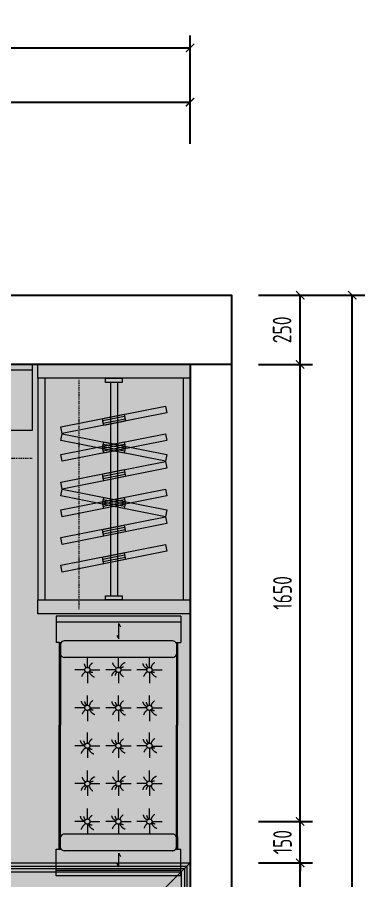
# Model space of a CAD drawing. Header units: millimetres. Extents: x 3162 to 221128, y -144913 to 11496.
# Drawn here: x 21210 to 22466, y -136544 to -133426 of the extents above; entities that cross this region are included whole.
import ezdxf

# ---------------------------------------------------------------- set-up
doc = ezdxf.new("R2010")
doc.units = ezdxf.units.MM
doc.header["$LTSCALE"] = 10
for name, pattern in [('DASH', [8.89, 6.35, -2.54]), ('DASHDOT2', [12.7, 6.35, -3.175, 0, -3.175]), ('HIDDEN', [9.525, 6.35, -3.175])]:
    doc.linetypes.add(name, pattern=pattern)
doc.layers.get('Defpoints').update_dxf_attribs({"color": 250})
for name, color, linetype, lineweight in [('FC-Dimensions', 44, 'Continuous', 0), ('FC-Material【地坪分割线】', 138, 'Continuous', 0), ('FF-【活动成品家具】', 51, 'Continuous', 0), ('RC-Lamplight【灯带】', 205, 'DASHDOT2', 0), ('RC-Modelling【天花造型】', 30, 'Continuous', 0)]:
    doc.layers.add(name, color=color, linetype=linetype, lineweight=lineweight)
doc.layers.add('WALL', color=7, linetype='Continuous')
doc.layers.add('WALL_NEW【新建墙体】', color=4, linetype='Continuous')
doc.styles.add('尺寸标注', font='ARCHS.SHX', dxfattribs={"width": 0.8})
doc.dimstyles.new('海龙1：30', dxfattribs={"dimscale": 30, "dimtxt": 2.25, "dimasz": 1, "dimexe": 1.5, "dimexo": 1, "dimgap": 1, "dimtad": 1, "dimdec": 0, "dimrnd": 5, "dimdsep": 46, "dimtxsty": '尺寸标注', "dimblk": 'ARCHTICK', "dimblk1": 'ARCHTICK', "dimblk2": 'ARCHTICK', "dimcen": 1, "dimclrd": 44, "dimclre": 44, "dimclrt": 2, "dimadec": 0, "dimazin": 0, "dimtfac": 1, "dimtdec": 0, "dimtix": 1, "dimtmove": 2, "dimatfit": 3, "dimldrblk": 'hl_arrow2', "dimfxl": 5, "dimfxlon": 1, "dimarcsym": 0})

# ---------------------------------------------------------------- blocks, each defined once
blk = doc.blocks.new('_ArchTick')
at = {"color": 2, "linetype": 'ByBlock', "const_width": 0.15}
blk.add_lwpolyline([(-0.5, -0.5), (0.5, 0.5)], dxfattribs=at)
blk = doc.blocks.new('*D1487')
at = {"layer": 'Defpoints', "color": 0, "transparency": 16777216}
for p in [(21834.5, -133732.7), (19794.5, -133912.7), (21834.5, -133912.7)]:
    blk.add_point(p, dxfattribs=at)
at = {"layer": 'FC-Dimensions', "color": 44, "lineweight": -2, "transparency": 16777216}
for p, q in [((19794.5, -133882.7), (19794.5, -133687.7)), ((21834.5, -133882.7), (21834.5, -133687.7)), ((19794.5, -133732.7), (21834.5, -133732.7))]:
    blk.add_line(p, q, dxfattribs=at)
at = {"layer": 'FC-Dimensions', "color": 44, "lineweight": -2, "transparency": 16777216, "xscale": 30, "yscale": 30, "zscale": 30, "rotation": 180}
blk.add_blockref('_ArchTick', (19794.5, -133732.7), dxfattribs=at)
at = {"layer": 'FC-Dimensions', "color": 44, "lineweight": -2, "transparency": 16777216, "xscale": 30, "yscale": 30, "zscale": 30}
blk.add_blockref('_ArchTick', (21834.5, -133732.7), dxfattribs=at)
at = {"layer": 'FC-Dimensions', "color": 2, "transparency": 16777216, "insert": (20814.5, -133666.1), "char_height": 67.5, "attachment_point": 5, "style": '尺寸标注'}
blk.add_mtext('2040', dxfattribs=at)
blk = doc.blocks.new('hl_arrow2')
at = {"color": 2}
blk.add_line((-0.22, 0), (-1, 0), dxfattribs=at)
blk.add_lwpolyline([(-0.22, 0), (-0.86, -0.69), (-0.65, -0.86), (0, 0), (-0.65, 0.86), (-0.86, 0.69)], close=True, dxfattribs=at)
for points in [[(-0.86, 0.69), (-0.65, 0.86), (-0.22, 0), (0, 0)], [(-0.86, -0.69), (-0.65, -0.86), (-0.22, 0), (0, 0)]]:
    blk.add_solid(points, dxfattribs=at)
blk = doc.blocks.new('*D1489')
at = {"layer": 'Defpoints', "color": 0, "transparency": 16777216}
for p in [(22052.3, -136479.9), (22232.3, -136479.9), (22052.3, -140679.9)]:
    blk.add_point(p, dxfattribs=at)
at = {"layer": 'FC-Dimensions', "color": 44, "lineweight": -2, "transparency": 16777216}
for p, q in [((22082.3, -136479.9), (22277.3, -136479.9)), ((22232.3, -140679.9), (22232.3, -136479.9)), ((22082.3, -140679.9), (22277.3, -140679.9))]:
    blk.add_line(p, q, dxfattribs=at)
at = {"layer": 'FC-Dimensions', "color": 44, "lineweight": -2, "transparency": 16777216, "xscale": 30, "yscale": 30, "zscale": 30}
for p, rotation in [((22232.3, -136479.9), 90), ((22232.3, -140679.9), 270)]:
    blk.add_blockref('_ArchTick', p, dxfattribs=dict(at, rotation=rotation))
at = {"layer": 'FC-Dimensions', "color": 2, "transparency": 16777216, "insert": (22165.7, -138579.9), "char_height": 67.5, "attachment_point": 5, "rotation": 90, "style": '尺寸标注'}
blk.add_mtext('4200', dxfattribs=at)
blk = doc.blocks.new('*D1490')
at = {"layer": 'Defpoints', "color": 0, "transparency": 16777216}
for p in [(22052.3, -134429.9), (22232.3, -134429.9), (22052.3, -134679.9)]:
    blk.add_point(p, dxfattribs=at)
at = {"layer": 'FC-Dimensions', "color": 44, "lineweight": -2, "transparency": 16777216}
for p, q in [((22082.3, -134429.9), (22277.3, -134429.9)), ((22232.3, -134679.9), (22232.3, -134429.9)), ((22082.3, -134679.9), (22277.3, -134679.9))]:
    blk.add_line(p, q, dxfattribs=at)
at = {"layer": 'FC-Dimensions', "color": 44, "lineweight": -2, "transparency": 16777216, "xscale": 30, "yscale": 30, "zscale": 30}
for p, rotation in [((22232.3, -134429.9), 90), ((22232.3, -134679.9), 270)]:
    blk.add_blockref('_ArchTick', p, dxfattribs=dict(at, rotation=rotation))
at = {"layer": 'FC-Dimensions', "color": 2, "transparency": 16777216, "insert": (22167.1, -134554.9), "char_height": 67.5, "attachment_point": 5, "rotation": 90, "style": '尺寸标注'}
blk.add_mtext('250', dxfattribs=at)
blk = doc.blocks.new('*D1492')
at = {"layer": 'Defpoints', "color": 0, "transparency": 16777216}
for p in [(21834.5, -133537.1), (15594.5, -133717.1), (21834.5, -133717.1)]:
    blk.add_point(p, dxfattribs=at)
at = {"layer": 'FC-Dimensions', "color": 44, "lineweight": -2, "transparency": 16777216}
for p, q in [((15594.5, -133687.1), (15594.5, -133492.1)), ((21834.5, -133687.1), (21834.5, -133492.1)), ((15594.5, -133537.1), (21834.5, -133537.1))]:
    blk.add_line(p, q, dxfattribs=at)
at = {"layer": 'FC-Dimensions', "color": 44, "lineweight": -2, "transparency": 16777216, "xscale": 30, "yscale": 30, "zscale": 30, "rotation": 180}
blk.add_blockref('_ArchTick', (15594.5, -133537.1), dxfattribs=at)
at = {"layer": 'FC-Dimensions', "color": 44, "lineweight": -2, "transparency": 16777216, "xscale": 30, "yscale": 30, "zscale": 30}
blk.add_blockref('_ArchTick', (21834.5, -133537.1), dxfattribs=at)
at = {"layer": 'FC-Dimensions', "color": 2, "transparency": 16777216, "insert": (18714.5, -133470.6), "char_height": 67.5, "attachment_point": 5, "style": '尺寸标注'}
blk.add_mtext('6240', dxfattribs=at)
blk = doc.blocks.new('贵妃椅22')
for p, q in [((100, 0), (100, 600)), ((100, 600), (228.7, 600)), ((127.1, 600), (127.1, 0)), ((228.7, 600), (228.7, 585)), ((228.7, 585), (228.7, 585)), ((228.7, 585), (825, 585)), ((228.7, 585), (228.7, 576)), ((1223.7, 585), (825, 585)), ((1350, 600), (1223.7, 600)), ((1223.7, 585), (1223.7, 600)), ((1223.7, 585), (1223.7, 585)), ((1223.7, 585), (1223.7, 576)), ((1322.9, 600), (1322.9, 0)), ((1350, 0), (1350, 600)), ((234, 579), (287.5, 579)), ((244.8, 579), (825, 579)), ((1164.9, 579), (825, 579)), ((1218.4, 579), (1164.9, 579)), ((243.4, 15), (825, 15)), ((244.8, 21), (825, 21)), ((1164.9, 21), (825, 21)), ((1223.7, 15), (825, 15)), ((1218.2, 21), (1164.9, 21)), ((1223.7, 24), (1223.7, 15)), ((1223.7, 15), (1223.7, 0)), ((100, 0), (228.7, 0)), ((1350, 0), (1223.7, 0))]:
    blk.add_line(p, q)
at = {"color": 8, "ltscale": 150}
for p, q in [((220.9, 39.5), (220.9, 560.5)), ((300.9, 39.5), (300.9, 560.5)), ((1151.5, 39.5), (1151.5, 560.5)), ((1231.6, 39.5), (1231.6, 560.5)), ((158.9, 307.5), (142.9, 298.6)), ((142.9, 298.6), (208.4, 298.6)), ((208.4, 298.6), (192.4, 289.7)), ((1256.3, 307.5), (1240.3, 298.6)), ((1240.3, 298.6), (1314.6, 298.6)), ((1314.6, 298.6), (1298.6, 289.7))]:
    blk.add_line(p, q, dxfattribs=at)
at = {"color": 8, "linetype": 'HIDDEN', "ltscale": 150}
for p, q in [((361.2, 462), (361.2, 510.4)), ((543.7, 462), (543.7, 510.4)), ((726.2, 462), (726.2, 510.4)), ((908.7, 462), (908.7, 510.4)), ((1091.2, 462), (1091.2, 510.4)), ((348.7, 449.5), (304.9, 449.5)), ((361.2, 437), (361.2, 388.8)), ((373.7, 449.5), (424.7, 449.5)), ((531.2, 449.5), (484.8, 449.5)), ((543.7, 437), (543.7, 388.8)), ((556.2, 449.5), (607.2, 449.5)), ((713.7, 449.5), (667.3, 449.5)), ((726.2, 437), (726.2, 388.8)), ((738.7, 449.5), (789.8, 449.5)), ((896.2, 449.5), (845.2, 449.5)), ((908.7, 437), (908.7, 388.8)), ((921.2, 449.5), (967.6, 449.5)), ((1078.7, 449.5), (1027.7, 449.5)), ((1091.2, 437), (1091.2, 388.8)), ((1103.7, 449.5), (1147.6, 449.5)), ((361.2, 312.5), (361.2, 360.8)), ((543.7, 312.5), (543.7, 360.8)), ((726.2, 312.5), (726.2, 360.8)), ((908.7, 312.5), (908.7, 360.8)), ((1091.2, 312.5), (1091.2, 360.8)), ((348.7, 300), (304.9, 300)), ((373.7, 300), (424.7, 300)), ((531.2, 300), (484.8, 300)), ((556.2, 300), (607.2, 300)), ((713.7, 300), (667.3, 300)), ((738.7, 300), (789.8, 300)), ((896.2, 300), (845.2, 300)), ((921.2, 300), (967.6, 300)), ((1078.7, 300), (1027.7, 300)), ((1103.7, 300), (1147.6, 300)), ((361.2, 287.5), (361.2, 239.1)), ((543.7, 287.5), (543.7, 239.1)), ((726.2, 287.5), (726.2, 239.1)), ((908.7, 287.5), (908.7, 239.1)), ((1091.2, 287.5), (1091.2, 239.1)), ((361.2, 163), (361.2, 211.2)), ((543.7, 163), (543.7, 211.2)), ((726.2, 163), (726.2, 211.2)), ((908.7, 163), (908.7, 211.2)), ((1091.2, 163), (1091.2, 211.2)), ((348.7, 150.5), (304.9, 150.5)), ((361.2, 138), (361.2, 89.6)), ((373.7, 150.5), (424.7, 150.5)), ((531.2, 150.5), (484.8, 150.5)), ((543.7, 138), (543.7, 89.6)), ((556.2, 150.5), (607.2, 150.5)), ((713.7, 150.5), (667.3, 150.5)), ((724.6, 138), (724.6, 89.6)), ((738.7, 150.5), (789.8, 150.5)), ((896.2, 150.5), (845.2, 150.5)), ((908.7, 138), (908.7, 89.6)), ((921.2, 150.5), (967.6, 150.5)), ((1078.7, 150.5), (1027.7, 150.5)), ((1091.2, 138), (1091.2, 89.6)), ((1103.7, 150.5), (1147.6, 150.5))]:
    blk.add_line(p, q, dxfattribs=at)
at = {"linetype": 'HIDDEN', "ltscale": 150}
for p, q in [((228.7, 24), (228.7, 15)), ((243.4, 15), (228.7, 15)), ((228.7, 15), (228.7, 0)), ((234.2, 21), (287.5, 21))]:
    blk.add_line(p, q, dxfattribs=at)
for points in [[(234.2, 585), (234.2, 585), (287.5, 585)], [(1218.2, 585), (1218.2, 585), (1164.9, 585)], [(1164.9, 15), (1164.9, 15), (1218.2, 15)]]:
    blk.add_lwpolyline(points)
blk.add_lwpolyline([(287.5, 15), (287.5, 15), (234.2, 15)], dxfattribs=at)
at = {"color": 8, "linetype": 'HIDDEN', "ltscale": 150}
for centre in [(361.2, 449.5), (543.7, 449.5), (726.2, 449.5), (908.7, 449.5), (1091.2, 449.5), (361.2, 300), (543.7, 300), (726.2, 300), (908.7, 300), (1091.2, 300), (361.2, 150.5), (543.7, 150.5), (726.2, 150.5), (908.7, 150.5), (1091.2, 150.5)]:
    blk.add_circle(centre, 12.5, dxfattribs=at)
for centre, radius, start, end in [((235.4, 582), 3.24, 111.9991, 248.0009), ((287.1, 582), 3.03, 278.6164, 81.3836), ((1165.4, 582), 3.03, 98.6164, 261.3836), ((1217, 582), 3.24, 291.9991, 68.0009), ((1216.6, 18), 3.38, 297.5622, 62.4378)]:
    blk.add_arc(centre, radius, start, end)
at = {"color": 8, "ltscale": 150}
for centre, start, end in [((241, 560.1), 110.2225, 178.8395), ((280.7, 560.1), 1.1605, 69.7775), ((1171.7, 560.1), 110.2225, 178.8395), ((1211.4, 560.1), 1.1605, 69.7775), ((1171.7, 39.9), 181.1605, 249.7775), ((1211.4, 39.9), 290.2225, 358.8395)]:
    blk.add_arc(centre, 20.1, start, end, dxfattribs=at)
at = {"color": 8, "linetype": 'HIDDEN', "ltscale": 150}
for centre, radius, start, end in [((293.3, 410.9), 75.5, 38.7826, 66.1947), ((390, 458.6), 25.2, 96.8606, 173.3873), ((390.7, 435.6), 32.3, 100.3351, 132.5443), ((508.5, 454), 25.2, 6.6127, 83.1394), ((507.7, 431), 32.3, 45.2011, 79.6649), ((591.1, 430.5), 47.7, 110.1645, 149.5653), ((665.5, 423.9), 60.6, 33.1364, 67.7212), ((754.6, 458.7), 25.2, 96.8606, 173.3873), ((755.4, 435.7), 32.3, 100.3351, 132.3103), ((861.3, 430.5), 47.7, 30.4347, 69.8355), ((943.9, 454), 25.2, 96.8606, 173.3873), ((944.7, 431), 32.3, 100.3351, 134.7989), ((1042.3, 432.3), 47.7, 33.0642, 69.8355), ((1125.7, 432.7), 32.3, 100.3351, 134.7989), ((364.3, 403.1), 44.6, 109.3862, 160.2225), ((364.4, 426.8), 19.7, 131.0371, 180.2276), ((361.9, 413), 31.4, 26.9285, 71.7471), ((536.6, 408.3), 31.4, 101.2702, 153.0715), ((533.6, 422.1), 20.2, 0.0573, 44.8765), ((534.1, 398.4), 44.6, 19.79, 67.6956), ((728.8, 403.3), 44.4, 108.8945, 160.2612), ((728.9, 427), 19.6, 130.1019, 180.3339), ((730.6, 412), 31.4, 26.9285, 78.7298), ((918.3, 398.4), 44.6, 112.3044, 160.21), ((918.9, 422.1), 20.2, 135.1235, 179.9427), ((915.8, 408.3), 31.4, 26.9285, 78.7298), ((1099.3, 400.2), 44.6, 112.3044, 160.21), ((1099.9, 423.8), 20.2, 135.1235, 179.9427), ((1093.3, 407.1), 35.9, 28.5639, 77.2041), ((392.6, 307.9), 25.2, 96.8606, 173.3873), ((367, 252.4), 44.6, 112.3044, 160.21), ((310, 284.5), 47.7, 30.4347, 69.8355), ((393.4, 284.9), 32.3, 100.3351, 134.7989), ((364.5, 262.2), 31.4, 26.9285, 78.7298), ((539, 261.3), 31.4, 101.2702, 153.0715), ((510.9, 306.9), 25.2, 6.6127, 83.1394), ((510.1, 283.9), 32.3, 45.2011, 79.6649), ((593.5, 283.5), 47.7, 110.1645, 149.5653), ((536.5, 251.4), 44.6, 19.79, 67.6956), ((732.6, 251.9), 44.6, 112.3044, 160.21), ((675.7, 284), 47.7, 30.4347, 69.8355), ((758.3, 307.5), 25.2, 96.8606, 173.3873), ((759, 284.5), 32.3, 100.3351, 134.7989), ((730.2, 261.8), 31.4, 26.9285, 78.7298), ((915.9, 251.4), 44.6, 112.3044, 160.21), ((858.9, 283.5), 47.7, 30.4347, 69.8355), ((941.5, 306.9), 25.2, 96.8606, 173.3873), ((942.3, 283.9), 32.3, 100.3351, 134.7989), ((913.5, 261.3), 31.4, 26.9285, 78.7298), ((1087.3, 261.8), 31.4, 101.2702, 153.0715), ((1059.2, 307.5), 25.2, 6.6127, 83.1394), ((1058.4, 284.5), 32.3, 45.2011, 79.6649), ((1141.8, 284), 47.7, 110.1645, 149.5653), ((1084.8, 251.9), 44.6, 19.79, 67.6956), ((367.5, 276), 20.2, 135.1235, 179.9427), ((535.9, 275), 20.2, 0.0573, 44.8765), ((733.2, 275.6), 20.2, 135.1235, 179.9427), ((916.5, 275), 20.2, 135.1235, 179.9427), ((1084.2, 275.6), 20.2, 0.0573, 44.8765), ((295.9, 101.3), 82.6, 44.6784, 65.6546), ((396.1, 155.2), 25.2, 96.8606, 173.3873), ((511.2, 157.6), 25.2, 6.6127, 83.1394), ((510.4, 134.6), 32.3, 45.2011, 79.6649), ((593.8, 134.1), 47.7, 110.1645, 149.5653), ((678.1, 132.3), 47.7, 34.4668, 69.8355), ((760.7, 155.8), 25.2, 96.8606, 173.3873), ((858.7, 134.1), 47.7, 30.4347, 69.8355), ((941.3, 157.6), 25.2, 96.8606, 173.3873), ((942, 134.6), 32.3, 100.3351, 134.7989), ((1044.2, 137), 44.5, 30.4146, 70.5571), ((1125.2, 157.6), 25.2, 96.8606, 173.3873), ((1127.3, 130.8), 36.2, 101.2816, 134.234), ((370.5, 99.7), 44.6, 112.3044, 160.21), ((366.9, 124.2), 16.1, 119.5243, 182.9039), ((361.2, 103.8), 40.3, 29.8041, 75.717), ((396.9, 132.2), 32.3, 100.3351, 134.7989), ((539.2, 111.9), 31.4, 101.2702, 153.0715), ((536.2, 125.7), 20.2, 0.0573, 44.8765), ((536.8, 102), 44.6, 19.79, 67.6956), ((735.1, 100.2), 44.6, 112.9635, 160.21), ((735.7, 123.9), 20.2, 135.1235, 179.9427), ((727.1, 105.5), 38.5, 29.3365, 76.332), ((761.5, 132.8), 32.3, 100.3351, 134.7989), ((915.6, 102), 44.6, 112.3044, 160.21), ((916.2, 125.7), 20.2, 135.1235, 179.9427), ((913.2, 111.9), 31.4, 26.9285, 78.7298), ((1099.6, 102), 44.6, 114.1123, 160.21), ((1098.7, 126), 18.8, 134.7158, 180.8182), ((1098.2, 112.8), 30.1, 26.3241, 84.5443), ((241, 39.9), 20.1, 181.1605, 249.7775), ((280.7, 39.9), 20.1, 290.2225, 358.8395)]:
    blk.add_arc(centre, radius, start, end, dxfattribs=at)
at = {"linetype": 'HIDDEN', "ltscale": 150}
for centre, radius, start, end in [((235.8, 18), 3.38, 117.5622, 242.4378), ((287, 18), 3.04, 279.6337, 80.3663), ((1165.4, 18), 3.04, 99.6337, 260.3663)]:
    blk.add_arc(centre, radius, start, end, dxfattribs=at)
blk = doc.blocks.new('*U1494', base_point=(21834.5, -134679.9))
for points in [[(21284.5, -134729.9), (21284.5, -134679.9), (21834.5, -134679.9), (21834.5, -134729.9)], [(21284.5, -134729.9), (21284.5, -134679.9), (21834.5, -134679.9), (21834.5, -134729.9)], [(21284.5, -134729.9), (21284.5, -134679.9), (21834.5, -134679.9), (21834.5, -134729.9)], [(21834.5, -135529.9), (21834.5, -135579.9), (21284.5, -135579.9), (21284.5, -135529.9)], [(21834.5, -135529.9), (21834.5, -135579.9), (21284.5, -135579.9), (21284.5, -135529.9)], [(21834.5, -135529.9), (21834.5, -135579.9), (21284.5, -135579.9), (21284.5, -135529.9)]]:
    blk.add_lwpolyline(points, close=True)
for points in [[(21284.5, -134729.9), (21284.5, -135529.9)], [(21284.5, -134729.9), (21284.5, -135529.9)], [(21284.5, -134729.9), (21284.5, -135529.9)], [(21834.5, -134729.9), (21834.5, -135529.9)], [(21834.5, -134729.9), (21834.5, -135529.9)], [(21834.5, -134729.9), (21834.5, -135529.9)]]:
    blk.add_lwpolyline(points)
at = {"color": 0}
for points in [[(21309.5, -134729.9), (21309.5, -135529.9)], [(21309.5, -134729.9), (21309.5, -135529.9)], [(21309.5, -134729.9), (21309.5, -135529.9)], [(21809.5, -134729.9), (21809.5, -135529.9)], [(21809.5, -134729.9), (21809.5, -135529.9)], [(21809.5, -134729.9), (21809.5, -135529.9)]]:
    blk.add_lwpolyline(points, dxfattribs=at)
for points in [[(21529.5, -134744.9), (21529.5, -134729.9), (21589.5, -134729.9), (21589.5, -134744.9)], [(21529.5, -134744.9), (21529.5, -134729.9), (21589.5, -134729.9), (21589.5, -134744.9)], [(21589.5, -135514.9), (21589.5, -135529.9), (21529.5, -135529.9), (21529.5, -135514.9)], [(21589.5, -135514.9), (21589.5, -135529.9), (21529.5, -135529.9), (21529.5, -135514.9)], [(21589.5, -135514.9), (21589.5, -135529.9), (21529.5, -135529.9), (21529.5, -135514.9)], [(21589.5, -135514.9), (21589.5, -135529.9), (21529.5, -135529.9), (21529.5, -135514.9)]]:
    blk.add_lwpolyline(points, close=True, dxfattribs=at)
at = {"color": 0, "linetype": 'DASH', "ltscale": 24}
for points in [[(21547, -134744.9), (21547, -135514.9)], [(21547, -134744.9), (21547, -135514.9)], [(21547, -134744.9), (21547, -135514.9)], [(21572, -134744.9), (21572, -135514.9)], [(21572, -134744.9), (21572, -135514.9)], [(21572, -134744.9), (21572, -135514.9)]]:
    blk.add_lwpolyline(points, dxfattribs=at)
for points in [[(21750.7, -134854.6), (21373.1, -134929.7), (21368.3, -134905.2), (21745.9, -134830.1)], [(21750.7, -134854.6), (21373.1, -134929.7), (21368.3, -134905.2), (21745.9, -134830.1)], [(21601.2, -134884.3), (21522.7, -134899.9), (21517.8, -134875.4), (21596.3, -134859.8)], [(21601.2, -134884.3), (21522.7, -134899.9), (21517.8, -134875.4), (21596.3, -134859.8)], [(21599.7, -134877), (21521.2, -134892.6), (21519.3, -134882.8), (21597.8, -134867.2)], [(21599.7, -134877), (21521.2, -134892.6), (21519.3, -134882.8), (21597.8, -134867.2)], [(21750.7, -134954.6), (21373.1, -135029.7), (21368.3, -135005.2), (21745.9, -134930.1)], [(21373.1, -134930.1), (21750.7, -135005.2), (21745.9, -135029.7), (21368.3, -134954.6)], [(21601.2, -134984.3), (21522.7, -134999.9), (21517.8, -134975.4), (21596.3, -134959.8)], [(21522.7, -134959.8), (21601.2, -134975.4), (21596.3, -134999.9), (21517.8, -134984.3)], [(21599.7, -134977), (21521.2, -134992.6), (21519.3, -134982.8), (21597.8, -134967.2)], [(21521.2, -134967.2), (21599.7, -134982.8), (21597.8, -134992.6), (21519.3, -134977)], [(21750.7, -135054.6), (21373.1, -135129.7), (21368.3, -135105.2), (21745.9, -135030.1)], [(21750.7, -135054.6), (21373.1, -135129.7), (21368.3, -135105.2), (21745.9, -135030.1)], [(21601.2, -135084.3), (21522.7, -135099.9), (21517.8, -135075.4), (21596.3, -135059.8)], [(21601.2, -135084.3), (21522.7, -135099.9), (21517.8, -135075.4), (21596.3, -135059.8)], [(21599.7, -135077), (21521.2, -135092.6), (21519.3, -135082.8), (21597.8, -135067.2)], [(21599.7, -135077), (21521.2, -135092.6), (21519.3, -135082.8), (21597.8, -135067.2)], [(21373.1, -135130.1), (21750.7, -135205.2), (21745.9, -135229.7), (21368.3, -135154.6)], [(21750.7, -135154.6), (21373.1, -135229.7), (21368.3, -135205.2), (21745.9, -135130.1)], [(21522.7, -135159.8), (21601.2, -135175.4), (21596.3, -135199.9), (21517.8, -135184.3)], [(21601.2, -135184.3), (21522.7, -135199.9), (21517.8, -135175.4), (21596.3, -135159.8)], [(21521.2, -135167.2), (21599.7, -135182.8), (21597.8, -135192.6), (21519.3, -135177)], [(21599.7, -135177), (21521.2, -135192.6), (21519.3, -135182.8), (21597.8, -135167.2)], [(21750.7, -135254.6), (21373.1, -135329.7), (21368.3, -135305.2), (21745.9, -135230.1)], [(21750.7, -135254.6), (21373.1, -135329.7), (21368.3, -135305.2), (21745.9, -135230.1)], [(21601.2, -135284.3), (21522.7, -135299.9), (21517.8, -135275.4), (21596.3, -135259.8)], [(21601.2, -135284.3), (21522.7, -135299.9), (21517.8, -135275.4), (21596.3, -135259.8)], [(21599.7, -135277), (21521.2, -135292.6), (21519.3, -135282.8), (21597.8, -135267.2)], [(21599.7, -135277), (21521.2, -135292.6), (21519.3, -135282.8), (21597.8, -135267.2)], [(21750.7, -135354.6), (21373.1, -135429.7), (21368.3, -135405.2), (21745.9, -135330.1)], [(21750.7, -135354.6), (21373.1, -135429.7), (21368.3, -135405.2), (21745.9, -135330.1)], [(21601.2, -135384.3), (21522.7, -135399.9), (21517.8, -135375.4), (21596.3, -135359.8)], [(21601.2, -135384.3), (21522.7, -135399.9), (21517.8, -135375.4), (21596.3, -135359.8)], [(21599.7, -135377), (21521.2, -135392.6), (21519.3, -135382.8), (21597.8, -135367.2)], [(21599.7, -135377), (21521.2, -135392.6), (21519.3, -135382.8), (21597.8, -135367.2)]]:
    blk.add_lwpolyline(points, close=True, dxfattribs=at)
blk = doc.blocks.new('*D1502')
at = {"layer": 'Defpoints', "color": 0, "transparency": 16777216}
for p in [(22240.6, -134429.9), (22420.6, -134429.9), (22240.6, -140679.9)]:
    blk.add_point(p, dxfattribs=at)
at = {"layer": 'FC-Dimensions', "color": 44, "lineweight": -2, "transparency": 16777216}
for p, q in [((22270.6, -134429.9), (22465.6, -134429.9)), ((22420.6, -140679.9), (22420.6, -134429.9)), ((22270.6, -140679.9), (22465.6, -140679.9))]:
    blk.add_line(p, q, dxfattribs=at)
at = {"layer": 'FC-Dimensions', "color": 44, "lineweight": -2, "transparency": 16777216, "xscale": 30, "yscale": 30, "zscale": 30}
for p, rotation in [((22420.6, -134429.9), 90), ((22420.6, -140679.9), 270)]:
    blk.add_blockref('_ArchTick', p, dxfattribs=dict(at, rotation=rotation))
at = {"layer": 'FC-Dimensions', "color": 2, "transparency": 16777216, "insert": (22355.4, -137554.9), "char_height": 67.5, "attachment_point": 5, "rotation": 90, "style": '尺寸标注'}
blk.add_mtext('6250', dxfattribs=at)
blk = doc.blocks.new('*D1503')
at = {"layer": 'Defpoints', "color": 0, "transparency": 16777216}
for p in [(22052.3, -134679.9), (22232.3, -134679.9), (22052.3, -136329.9)]:
    blk.add_point(p, dxfattribs=at)
at = {"layer": 'FC-Dimensions', "color": 44, "lineweight": -2, "transparency": 16777216}
for p, q in [((22082.3, -134679.9), (22277.3, -134679.9)), ((22232.3, -136329.9), (22232.3, -134679.9)), ((22082.3, -136329.9), (22277.3, -136329.9))]:
    blk.add_line(p, q, dxfattribs=at)
at = {"layer": 'FC-Dimensions', "color": 44, "lineweight": -2, "transparency": 16777216, "xscale": 30, "yscale": 30, "zscale": 30}
for p, rotation in [((22232.3, -134679.9), 90), ((22232.3, -136329.9), 270)]:
    blk.add_blockref('_ArchTick', p, dxfattribs=dict(at, rotation=rotation))
at = {"layer": 'FC-Dimensions', "color": 2, "transparency": 16777216, "insert": (22168.5, -135504.9), "char_height": 67.5, "attachment_point": 5, "rotation": 90, "style": '尺寸标注'}
blk.add_mtext('1650', dxfattribs=at)
blk = doc.blocks.new('*D1504')
at = {"layer": 'Defpoints', "color": 0, "transparency": 16777216}
for p in [(22052.3, -136329.9), (22232.3, -136329.9), (22052.3, -136479.9)]:
    blk.add_point(p, dxfattribs=at)
at = {"layer": 'FC-Dimensions', "color": 44, "lineweight": -2, "transparency": 16777216}
for p, q in [((22232.3, -136329.9), (22232.3, -136299.9)), ((22082.3, -136329.9), (22277.3, -136329.9)), ((22232.3, -136479.9), (22232.3, -136329.9)), ((22082.3, -136479.9), (22277.3, -136479.9)), ((22232.3, -136479.9), (22232.3, -136509.9))]:
    blk.add_line(p, q, dxfattribs=at)
at = {"layer": 'FC-Dimensions', "color": 44, "lineweight": -2, "transparency": 16777216, "xscale": 30, "yscale": 30, "zscale": 30}
for p, rotation in [((22232.3, -136329.9), 270), ((22232.3, -136479.9), 90)]:
    blk.add_blockref('_ArchTick', p, dxfattribs=dict(at, rotation=rotation))
at = {"layer": 'FC-Dimensions', "color": 2, "transparency": 16777216, "insert": (22168.5, -136404.9), "char_height": 67.5, "attachment_point": 5, "rotation": 90, "style": '尺寸标注'}
blk.add_mtext('150', dxfattribs=at)

msp = doc.modelspace()

# ---------------------------------------------------------------- hatches: boundary and pattern name
at = {"layer": 'FC-Material【地坪分割线】'}
h = msp.add_hatch(dxfattribs=at)
h.set_pattern_fill('地毯', color=8, scale=300, style=0, pattern_type=2)
h.set_pattern_definition([(0, (15810.5, -140335.87), (132, 228), [12, -201, 9, -87, 18, -213]), (10, (15753.5, -140212.87), (80.676, 285.344), [21, -51, 27, -159, 15, -198]), (20, (15723.5, -140308.87), (133.471, 220.9763), [24, -165, 21, -123, 15, -96]), (30, (15810.5, -140326.87), (-21.969, 254.052), [15, -99, 12, -147, 9, -195]), (40, (15726.5, -140260.87), (33.836, 216.3704), [12, -132, 9, -84, 24, -153]), (50, (15771.5, -140368.87), (-80.248, 235.7335), [6, -111, 15, -183, 18, -93]), (60, (15780.5, -140347.87), (-99.473, 223.7077), [15, -123, 6, -144, 12, -111]), (70, (15747.5, -140383.87), (-109.8923, 215.587), [9, -57, 18, -96, 12, -132]), (80, (15762.5, -140206.87), (-208.5653, 164.7195), [21, -132, 9, -156, 18, -147]), (90, (15780.5, -140335.87), (-264, 111), [18, -93, 12, -183, 6, -186]), (100, (15732.5, -140242.87), (-247.9715, 145.1453), [21, -117, 18, -96, 21, -219]), (110, (15711.5, -140413.87), (-240.4403, 81.691), [24, -78, 12, -159, 18, -174]), (120, (15630.5, -140377.87), (-286.65, 28.492), [15, -201, 18, -93, 21, -123]), (130, (15696.5, -140443.87), (-279.1078, 71.266), [9, -66, 12, -129, 24, -168]), (140, (15606.5, -140203.87), (-220.597, -34.2057), [18, -108, 21, -93, 12, -126]), (150, (15855.5, -140461.87), (-204.825, -120.7673), [12, -84, 24, -186, 21, -171]), (160, (15657.5, -140293.87), (-237.901, -162.429), [18, -126, 15, -114, 12, -183]), (170, (15675.5, -140365.87), (-215.644, -169.123), [27, -99, 18, -135, 24, -132])])
h.paths.add_polyline_path([(20044.5, -136479.9), (19844.5, -136479.9), (18944.5, -136479.9), (17109.5, -136479.9), (15909.5, -136479.9), (15594.5, -136479.9), (15594.5, -140479.9), (21834.5, -140479.9), (21834.5, -134679.9), (21184.5, -134679.9), (20284.5, -134679.9), (20044.5, -134679.9)])

# ---------------------------------------------------------------- linework, layer by layer
at = {"layer": 'RC-Lamplight【灯带】', "ltscale": 0.05}
for p, q in [((21433.4, -134735), (21433.4, -135566.5)), ((20044.5, -135018), (21264.5, -135018))]:
    msp.add_line(p, q, dxfattribs=at)
at = {"layer": 'RC-Modelling【天花造型】', "color": 8}
msp.add_line((21834.5, -136479.9), (21714.5, -136599.9), dxfattribs=at)
at = {"layer": 'RC-Modelling【天花造型】'}
for points in [[(20044.5, -134679.9), (21264.5, -134679.9), (21264.5, -134918), (20044.5, -134918)], [(15594.5, -136479.9), (21834.5, -136479.9), (21834.5, -140479.9), (15594.5, -140479.9)]]:
    msp.add_lwpolyline(points, close=True, dxfattribs=at)
for points in [[(20044.5, -134918), (20044.5, -134679.9), (21264.5, -134679.9)], [(20064.5, -134918), (20064.5, -134699.9), (21264.5, -134699.9)]]:
    msp.add_lwpolyline(points, dxfattribs=at)
at = {"layer": 'RC-Modelling【天花造型】', "color": 8}
for points in [[(15606.5, -136491.9), (21822.5, -136491.9), (21822.5, -140467.9), (15606.5, -140467.9)], [(15614.5, -136499.9), (21814.5, -136499.9), (21814.5, -140459.9), (15614.5, -140459.9)], [(15626.5, -136511.9), (21802.5, -136511.9), (21802.5, -140447.9), (15626.5, -140447.9)]]:
    msp.add_lwpolyline(points, close=True, dxfattribs=at)
at = {"layer": 'WALL'}
for p, q in [((21834.5, -134679.9), (21834.5, -140679.9)), ((21984.5, -134679.9), (21984.5, -140929.9))]:
    msp.add_line(p, q, dxfattribs=at)
at = {"layer": 'WALL_NEW【新建墙体】'}
msp.add_lwpolyline([(21184.5, -134429.9), (21984.5, -134429.9), (21984.5, -134679.9), (21184.5, -134679.9)], close=True, dxfattribs=at)

# ---------------------------------------------------------------- block references
at = {"layer": 'FF-【活动成品家具】', "color": 8}
msp.add_blockref('*U1494', (21834.5, -134679.9), dxfattribs=at)
at = {"layer": 'FF-【活动成品家具】', "xscale": 0.75, "yscale": 0.75, "zscale": 0.75, "rotation": 90}
msp.add_blockref('贵妃椅22', (21800.8, -136601.4), dxfattribs=at)

# ---------------------------------------------------------------- dimensions: what is measured, and where the dimension line sits
at = {"layer": 'FC-Dimensions'}
for base, p1, p2, picture, middle in [((21834.5, -133537.1), (15594.5, -133717.1), (21834.5, -133717.1), '*D1492', (18714.5, -133470.6)), ((21834.5, -133732.7), (19794.5, -133912.7), (21834.5, -133912.7), '*D1487', (20814.5, -133666.1))]:
    dim = msp.add_linear_dim(base=base, p1=p1, p2=p2, dimstyle='海龙1：30', dxfattribs=at)
    dim.commit()
    dim.dimension.update_dxf_attribs({"geometry": picture, "text_midpoint": middle})
for base, p1, p2, picture, middle in [((22232.3, -134429.9), (22052.3, -134679.9), (22052.3, -134429.9), '*D1490', (22167.1, -134554.9)), ((22420.6, -134429.9), (22240.6, -140679.9), (22240.6, -134429.9), '*D1502', (22355.4, -137554.9)), ((22232.3, -134679.9), (22052.3, -136329.9), (22052.3, -134679.9), '*D1503', (22168.5, -135504.9)), ((22232.3, -136329.9), (22052.3, -136479.9), (22052.3, -136329.9), '*D1504', (22168.5, -136404.9)), ((22232.3, -136479.9), (22052.3, -140679.9), (22052.3, -136479.9), '*D1489', (22165.7, -138579.9))]:
    dim = msp.add_linear_dim(base=base, p1=p1, p2=p2, angle=90, dimstyle='海龙1：30', dxfattribs=at)
    dim.commit()
    dim.dimension.update_dxf_attribs({"geometry": picture, "text_midpoint": middle})

doc.saveas('drawing.dxf')
